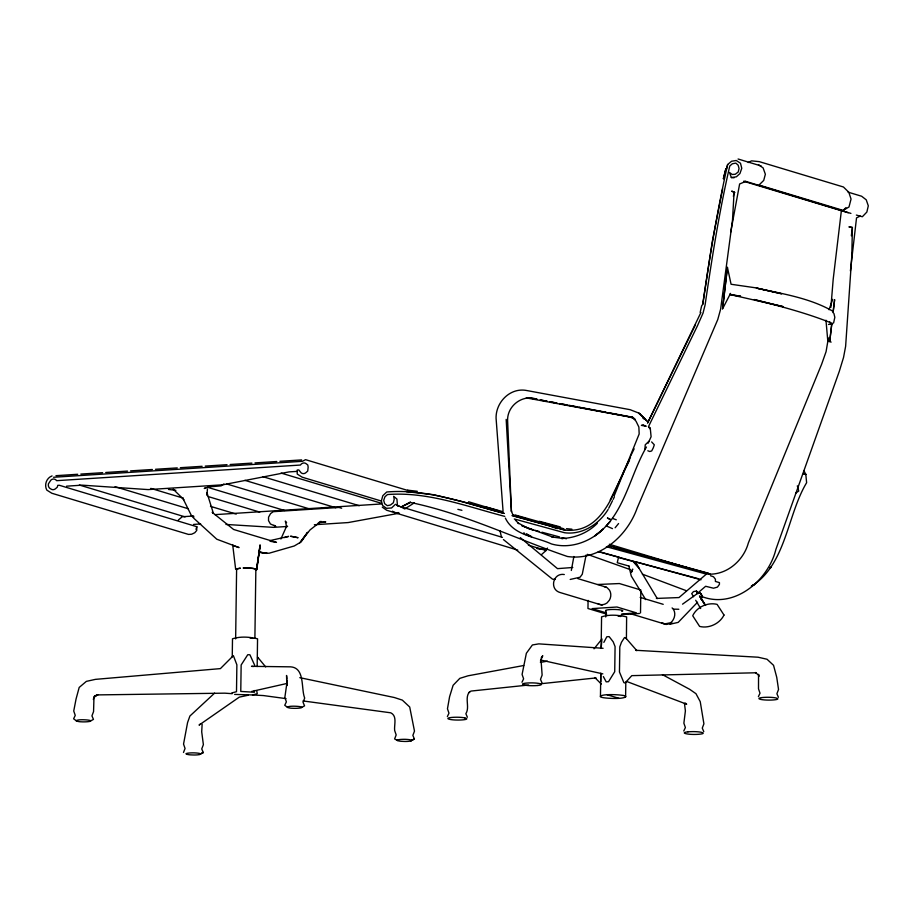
<?xml version="1.0" encoding="UTF-8"?>
<svg xmlns="http://www.w3.org/2000/svg" width="914" height="914" viewBox="0 0 914 914"><rect width="100%" height="100%" fill="white"/><g stroke="black" fill="none" stroke-linecap="round" stroke-linejoin="round"><path stroke-width="1.37" d="M600.761 681.73L600.784 673.195L600.464 696.16M232.247 656.903L232.499 638.806C240.439 636.247 249.499 636.864 257.554 638.817L257.165 666.557M235.641 638.897L236.612 569.136L240.416 568.142L236.577 568.839L236.669 569.719L236.612 569.136M254.892 638.006L255.851 569.673A10.157 1.52 0.8 0 0 250.996 568.211L243.147 567.971L252.184 568.279A9.803 1.462 0.8 0 1 256.228 569.502L255.497 569.993M254.389 690.516L254.366 692.252L240.77 691.43L241.147 664.992L247.763 654.698L249.922 654.778L254.743 665.392M256.823 691.247L257.257 693.692L252.504 694.96L234.635 694.412M588.079 600.395L587.965 608.507L606.725 614.151M605.696 616.961L605.788 610.461M625.599 696.914L625.804 682.05M626.41 638.84L626.627 616.881C618.572 615.076 609.512 614.219 601.572 616.859L601.138 648.06L601.96 639.012L594.031 648.814M640.508 612.963L640.828 589.998L619.384 583.543L597.756 584.492M381.504 501.078L302.214 477.199L297.21 474.058L297.244 470.013L298.798 469.91L301.094 472.789A4.513 3.953 -73.2 0 0 306.144 472.469L307.721 471.064L308.155 467.145L307.801 464.998L306.27 463.798A4.513 3.953 -73.2 0 0 301.209 464.129L300.42 465.043L56.645 480.673L55.88 479.861A4.513 3.953 -73.2 0 0 50.818 480.181L48.442 483.803A4.513 3.953 -73.2 0 0 50.704 488.853A4.513 3.953 -73.2 0 0 55.754 488.533L57.331 487.128L57.742 485.368L59.296 485.265L196.807 526.692L196.738 530.44L194.773 532.736L191.643 534.233L188.524 534.427L51.824 493.252L46.82 490.11C44.009 484.946 46.454 477.896 52.064 475.92M541.008 659.36L542.128 675.092L540.494 679.376L542.013 682.884M828.381 338.089L826.073 351.662L821.64 364.218L748.326 543.019C743.311 561.504 725.065 576.585 705.402 573.843L606.37 546.709M830.906 307.31L833.191 279.318L841.451 210.037M207.455 489.013L206.907 495.205L206.941 492.612L213.419 513.405L212.676 512.731M831.866 323.088L829.763 341.082L831.866 323.122M850.408 270.955L856.532 217.863L860.291 216.058M828.141 338.42L827.821 341.208L831.146 342.099M731.269 294.776L740.58 296.17L729.76 294.742L730.56 293.383L722.586 308.795L727.43 267.356L731.074 284.265L755.421 287.784L781.619 293.794L756.381 288.081C782.156 293.771 809.153 297.781 832.414 310.977M833.157 312.074L834.619 299.643L833.02 312.737M727.43 267.356L722.586 308.795M828.141 338.591L827.821 341.208L825.97 320.22M851.345 235.812L852.385 227.483L849.152 226.935L852.385 227.483L851.814 255.737L845.621 346.349L843.542 357.454L839.292 371.37L775.883 549.451C768.274 580.687 733.759 609.615 701.118 596.259M256.811 569.536L260.102 544.87L256.468 570.005L259.953 547.269M700.158 312.428L701.621 305.916L702.775 304.248C709.515 257.428 717.296 210.643 727.647 164.509L731.577 161.23L736.25 160.498L740.489 163.252L741.768 168.29L739.94 173.534L736.398 176.79L731.337 177.545L729.463 172.472L732.16 174.46L735.267 174.266L738.226 171.981L739.049 168.473L738.135 165.137L735.827 163.115L732.32 163.777L729.76 166.028C719.192 211.797 711.903 258.468 705.094 304.956L703.015 313.171L697.382 325.944L648.449 426.701M702.775 304.248L712.28 241.593L722.62 188.787M733.405 196.407L734.079 192.283L731.657 191.117L734.89 192.523L734.079 192.283L732.491 220.228L720.632 309.138L717.753 319.569L637.149 508.093C627.118 536.461 598.99 561.127 567.445 556.5C515.165 538.666 464.849 513.782 410.535 502.494L401.155 506.996L404.776 508.961L414.396 502.791M202.131 724.288L201.708 731.828L203.376 744.659L201.743 748.943L203.262 752.462L202.348 753.033M571.319 570.473L573.878 556.512M730.709 232.122L739.632 183.954L745.687 181.475M586.114 555.004L582.264 574.266L580.059 577.214L570.21 579.453M76.582 721.009L73.623 718.804L75.245 715.388L73.737 711.012L76.068 698.959L79.187 687.442L86.362 681.376L95.422 679.365L220.411 668.614L233.367 655.624L236.875 664.832L236.498 691.704L231.733 692.961L232.202 693.68L224.81 693.166L97.398 694.903L94.439 696.171L97.958 694.651L93.971 697.348L93.559 711.583L91.937 715.868L93.457 719.387L89.743 721.432A8.432 1.257 0.8 0 1 82.751 721.877L79.998 721.752A9.117 1.36 0.8 0 1 76.148 720.598L77.29 720.232A6.067 0.903 0.8 0 1 84.282 719.786A8.455 1.268 0.8 0 1 89.024 720.221A6.535 0.983 0.8 0 1 90.486 721.077M93.342 699.473L94.131 696.537M650.265 428.198L650.083 428.872L648.62 426.987L650.265 428.198L651.099 436.732L648.186 443.176M726.207 169.73L727.647 164.509M195.996 529.343L196.807 526.692M833.579 323.03L834.825 317.318L833.899 313.411M829.032 309.743L832.677 299.335M540.448 661.062L542.756 655.669L541.168 657.931M614.219 495.754L639.172 433.967L638.875 427.067L636.053 421.251L632.042 416.83L634.076 418.452M286.813 525.756L280.895 539.009M647.546 423.239L700.901 312.519M646.438 447.049C629.449 476.08 624.342 515.645 594.774 535.844L603.377 528.932C589.85 542.093 570.028 549.28 551.45 543.944C535.89 536.735 513.679 535.661 505.362 518.101M603.846 642.382L606.816 636.772L609.147 636.624L613.18 641.788L615.076 646.575L614.722 671.71L608.518 681.695L606.188 681.844L603.377 676.611M630.477 457.617C615.236 484.534 606.131 533.993 565.058 530.12L512 515.61M447.357 716.587L448.968 713.171L447.46 708.796L449.597 696.674L453.116 685.283L459.811 678.359L468.025 675.812L523.699 665.518M521.985 682.255L523.608 678.828L522.088 674.452L526.361 653.27L532.394 644.964L538.803 643.867L603.091 648.289M683.763 730.983L685.386 727.555L683.878 723.18L685.397 710.886L684.449 703.357M758.391 696.639L760.014 693.223L758.506 688.836L758.54 674.338L759.066 676.337M610.209 499.969L629.495 460.325M613.145 499.41L614.391 496.85M647.809 422.405L695.463 324.767M630.534 456.177L634.145 448.831M608.747 508.218L612.529 500.678M701.107 599.435L702.238 596.019L700.33 593.117L698.113 593.026L682.541 604.177M541.362 554.718L546.081 550.514L547.497 548.046M469.647 691.681C464.186 697.919 470.139 706.968 465.866 713.708L467.385 717.227M608.118 509.475C599.116 524.145 582.309 535.113 564.635 532.748L514.296 518.981M618.572 523.551L615.133 527.766M301.232 540.848L307.55 532.336L301.197 541.865L294.262 545.978L268.956 553.267L258.822 552.342M299.643 542.985L310.063 529.892L321.065 521.357L318.323 522.831L325.772 521.94L321.545 522.202M805.76 474.457L803.52 473.646L805.76 474.457L803.966 470.641M178.333 520.02L182.263 516.741L193.631 516.01M610.529 521.129L606.211 525.881L612.471 528.635M758.494 164.737L763.11 167.902L765.361 174.254L763.716 180.424L758.986 185.051L843.119 210.391L845.953 207.615M395.488 504.277L391.546 507.99L386.496 508.321L382.646 505.533L381.367 500.929L382.806 495.708L386.736 491.995C427.295 488.522 465.717 503.465 504.288 513.394M214.584 693.143L189.906 716.028L187.576 722.551L183.543 744.087L185.051 748.463L183.497 752.473M697.576 602.212L678.188 622.388L670.008 624.216M705.814 574.575L678.999 597.562L656.389 598.43M697.074 593.632L705.642 586.274L713.537 588.216L717.444 587.108L719.421 584.377L719.444 582.641L715.399 581.43L715.434 579.259L713.526 576.791L710.429 575.683M597.333 523.311C587.896 532.839 574.929 538.118 561.573 538.517L562.796 538.449L551.885 536.975L553.484 537.318L521.814 525.641L527.07 527.846L517.964 522.865L518.786 523.688L515.336 520.009M200.474 723.934L199.069 725.099L239.319 697.119L248.231 695.234M469.008 692.641L470.961 691.075L528.578 685.02M223.873 483.963L221.131 485.871L209.295 486.854L204.268 488.487L206.096 487.493M795.568 493.229L798.733 491.035L797.328 485.837M413.471 739.495L414.385 738.912L412.865 735.404L414.488 731.12L409.712 707.025L402.32 700.113L394.277 697.508L299.803 677.662M843.119 210.391L848.992 206.987L851.048 199.058L848.809 192.271L843.439 186.993L759.317 161.652L751.559 160.853L748.212 162.555M200.303 754.153L203.262 752.462L199.549 754.496A6.067 0.903 0.8 0 1 192.557 754.953L189.804 754.827A9.117 1.36 0.8 0 1 185.965 753.673L187.096 753.307A8.432 1.257 0.8 0 1 194.099 752.862L196.453 752.999A6.535 0.983 0.8 0 1 200.303 754.153A8.455 1.268 0.8 0 1 199.549 754.496M301.609 707.539A6.535 0.983 0.8 0 0 300.146 706.671A8.455 1.268 0.8 0 0 295.405 706.236A6.067 0.903 0.8 0 0 288.401 706.693L287.27 707.059A9.117 1.36 0.8 0 0 291.109 708.213L293.862 708.339A8.432 1.257 0.8 0 0 300.866 707.882L304.568 705.837L303.048 702.329L304.682 698.045C300.843 688.505 305.23 667.837 290.595 666.843L251.487 666.329L253.464 666.5M411.414 740.614A6.535 0.983 0.8 0 0 407.575 739.46L405.21 739.312A8.432 1.257 0.8 0 0 398.218 739.769L397.076 740.134A9.117 1.36 0.8 0 0 400.926 741.288L403.68 741.414A6.067 0.903 0.8 0 0 408.946 741.288A8.455 1.268 0.8 0 0 411.414 740.614L414.385 738.912L410.672 740.957M752.268 585.657L754.713 584.309L751.354 586.103M401.155 506.996L410.397 501.98M751.856 585.977C786.269 564.075 787.194 514.856 806.628 482.706L805.771 474.023M648.917 441.279L645.238 444.81L644.896 449.174M672.35 623.199L666.123 624.468L663.415 623.337M284.483 537.581L288.573 536.381L269.847 540.642M251.636 691.452L287.293 683.386M540.403 662.433L547.36 661.142M399.372 513.188L348.154 522.568L314.347 524.739M828.45 324.459L832.585 323.876M398.413 512.571L395.979 512.914L392.414 511.189M572.792 567.491L557.506 568.645L520.294 537.615M541.225 683.695L596.031 677.925L594.82 677.56L601.332 684.072M530.291 398.093L537.272 399.418C523.196 393.683 507.201 405.428 507.601 420.394L511.429 511.543L506.173 419.389M55.96 475.68L77.724 474.275M80.832 474.08L102.608 472.687M105.716 472.481L127.492 471.087M130.599 470.881L152.375 469.488M155.483 469.293L177.259 467.899M180.366 467.694L202.143 466.3M205.25 466.094L227.026 464.7M230.134 464.506L251.91 463.101M255.017 462.907L276.793 461.513M279.901 461.307L301.677 459.913M53.56 477.268L302.397 461.307L305.562 459.662L410.832 491.366M66.596 486.168L82.146 485.163L148.125 489.596L222.776 484.808L288.995 471.898L297.473 471.35M214.961 514.639L381.332 503.968M193.597 524.419L200.68 523.962M287.59 526.453L273.503 527.355L225.941 524.442M564.292 574.529C552.89 572.541 549.12 589.53 560.156 592.546L602.166 605.194M621.726 614.025L636.384 612.86L616.973 607.01L592.089 608.61L606.325 612.894M621.292 614.642L639.389 613.477M527.858 397.796L526.258 397.887L629.872 417.001L635.276 419.252M673.744 609.147L678.839 609.261M252.504 694.96L263.426 695.565L286.059 698.627M731.337 177.545L734.056 177.807M566.486 528.669L571.924 529.183M168.462 489.47L175.888 490.304M407.587 490.167L417.287 491.275M555.255 579.465L552.467 579.133L503.42 539.58M406.376 491.675L433.522 494.703L463.124 501.82L503.843 513.382M303.037 700.935L390.746 712.806C397.51 716.085 393.957 724.802 394.665 730.537L396.173 734.925L394.62 738.923L397.51 740.546M270.19 541.282L276.485 542.39L233.618 529.48L212.139 512.274M250.025 637.972L252.801 638.383M258.593 551.953L267.014 553.381L258.548 552.045M731.36 294.856L783.012 306.601L754.096 299.552C779.585 306.064 805.234 312.702 829.729 322.334L831.02 323.83L829.649 321.717M547.098 401.235L540.094 399.921L547.029 401.269M556.889 403.063L549.897 401.76L556.797 403.12M559.699 403.588L566.691 404.891M569.491 405.416L576.494 406.73M579.293 407.244L605.891 412.214M608.69 412.74L631.094 416.933M559.585 403.645L633.516 417.664M644.61 418.646L643.01 418.304L645.433 419.469L638.68 413.037L630.123 409.689L526.898 390.552C510.412 387.159 495.731 402.057 496.074 418.189L503.088 511.463M485.231 506.756L502.094 511.429M540.997 660.102L602.84 673.869M457.857 509.349L461.924 510.32M608.301 545.795L612.369 546.766L608.45 545.807M598.796 551.553L619.292 557.3M598.282 551.668L701.015 579.762M515.599 515.119L557.117 526.772M613.465 547.155L708.579 573.284M539.397 521.311L560.293 526.898M528.372 528.555L532.439 529.652M535.158 530.383L539.226 531.468M541.945 532.199L559.585 536.941M562.304 537.672L566.372 538.769M635.721 561.859L698.764 578.825M628.946 566.063L617.236 562.727L618.481 557.46L635.733 562.167L638.909 568.085L633.105 561.379L638.086 566.68L657.28 598.601M504.768 516.376C466.323 506.402 427.866 491.469 387.479 494.543L384.92 496.805L383.697 500.346L384.623 503.671L387.308 505.671L390.427 505.031L393.374 502.757L394.208 499.238L393.671 496.313L396.927 499.067L397.441 505.75L502.449 537.375M710.029 573.935L613.671 547.155M513.622 515.827L565.058 530.12M738.066 159.013L761.145 165.971M848.055 192.146L861.628 196.236L866.244 199.835L868.3 205.833L866.86 212.059L862.336 216.755L856.361 215.064M743.573 181.235L848.215 212.756M559.836 527.595L563.927 528.829M512.937 514.696L526.498 518.786M468.608 501.763L497.307 510.412M552.022 526.99L557.483 528.635M609.318 544.253L687.065 567.674M528.349 545.178L546.081 550.514M281.112 473.075L381.458 503.294M263.004 476.708L359.293 505.716M577.842 578.608L606.302 587.188M640.177 597.39L663.21 604.325M341.642 508.241L339.014 507.453L273.309 511.669L270.567 513.577L268.567 517.164L268.522 520.637L270.418 523.973L275.742 526.327L273.949 525.287M244.906 480.353L335.769 507.716M226.798 483.986L309.526 508.904M630.626 613.774L664.501 623.976L670.727 622.708C675 619.178 676.566 611.877 672.11 607.901M207.341 487.219L284.642 510.503M208.221 496.576L259.759 512.091M150.799 488.373L183.337 498.176M210.46 506.345L236.235 514.102M115.061 486.694L188.295 508.755M79.335 485.026L185.108 516.89M607.17 694.766L618.904 698.296M517.77 550.125L386.691 510.252L382.269 507.156M744.921 181.121L850.923 213.408M587.314 554.33L630.386 569.651M612.529 518.409L616.287 519.803M642.393 574.163L686.437 590.741M528.315 528.315L533.319 530.2M626.776 681.501L686.677 704.203L685.34 703.06M647.809 450.762L649.74 451.505L651.693 450.945L653.293 447.814L654.31 444.798L651.636 441.93M531.537 536.758L524.453 533.993L523.928 532.668M233.15 545.589L239.068 547.577L216.778 539.214L194.179 518.615L191.437 515.61L182.743 498.039M193.917 516.958L191.437 515.61M661.793 622.845L663.598 623.599M396.642 504.859L398.972 506.036M531.457 536.564L526.441 533.97L530.006 536.084M662.433 674.658L689.659 689.305L695.977 693.692L700.238 701.666L703.906 723.819L702.272 728.104L703.791 731.611M287.704 707.47L284.745 705.265L286.368 701.849L284.848 697.462L287.304 680.222L286.813 685.591L286.55 675.469L286.916 678.622M396.63 504.962L398.927 506.322M173.18 489.173L183.92 499.707M265.654 666.889L257.599 657.097L257.748 659.028M286.608 522.705L285.328 521.06L286.642 526.955M758.574 675.218L755.524 672.521L756.335 672.773L631.803 675.64L625.096 682.998L623.885 682.632L619.452 671.996L619.806 646.861L621.451 642.291L624.513 637.561L625.724 637.926L636.818 650.642L635.607 650.277L758.072 657.212L767.029 659.245L773.552 665.323L776.74 677.32L778.534 689.476L776.9 693.76L778.431 697.279M699.496 595.837L705.585 605.399M700.044 596.888L705.06 605.068M645.718 599.618L631.277 576.048L628.855 565.88M698.262 593.62L696.457 591.05L693.475 591.587L691.727 593.654L693.555 596.716M700.341 597.082L705.185 605.148M695.691 600.258L700.661 608.53M511.394 510.812L513.302 516.182M499.935 530.588L501.443 536.952M232.659 544.561L235.652 569.262M606.039 610.963A8.512 1.268 0.8 0 1 615.156 609.478A8.512 1.268 0.8 0 1 621.749 611.432M618.138 616.162A8.512 1.268 0.8 0 1 620.72 616.516M597.687 603.537A10.157 8.9 -73.2 0 0 607.022 602.943L609.387 600.19A9.06 7.94 -73.2 0 0 609.535 590.227L607.239 587.782A10.157 8.9 -73.2 0 0 604.143 586.674M725.876 168.747L723.385 178.71L725.876 168.747M631.894 570.884L631.483 572.21L632.694 569.102L631.894 570.884M723.991 615.031C719.855 623.599 708.921 628.843 699.61 626.41L692.721 615.762C696.685 606.999 707.87 602.006 717.102 604.383L723.991 615.031M771.279 567.377L770.022 567.583L771.279 567.377M643.182 425.056L641.399 425.376L646.187 426.255L643.182 425.056M545.532 549.474L536.701 548.4L545.532 549.474M294.388 536.872L290.515 536.255L298.09 537.729L294.388 536.872M610.461 519.529L607.479 518.044L610.461 519.529M639.686 413.779L638.68 413.037L647.066 421.114L639.686 413.779M700.947 593.871L700.33 593.117L702.466 596.808L700.947 593.871M697.976 593.437L696.457 591.05L697.896 593.392M623.097 695.44A15.389 2.296 0.8 0 0 609.501 694.617A11.059 1.657 0.8 0 0 601.96 695.474A15.389 2.296 0.8 0 0 600.544 696.891A11.059 1.657 0.8 0 0 606.942 698.102A15.389 2.296 0.8 0 0 616.562 698.445A11.059 1.657 0.8 0 0 621.234 698.147A15.389 2.296 0.8 0 0 625.519 696.171A11.059 1.657 0.8 0 0 623.097 695.44M464.7 717.878A8.809 1.314 0.8 0 0 454.658 717.261A10.157 1.52 0.8 0 0 449.037 717.844A8.809 1.314 0.8 0 0 448.374 718.918A10.157 1.52 0.8 0 0 452.773 719.821A8.809 1.314 0.8 0 0 460.039 720.015A10.157 1.52 0.8 0 0 463.147 719.821A8.809 1.314 0.8 0 0 466.768 718.918A10.157 1.52 0.8 0 0 464.7 717.878M537.775 685.477A8.809 1.314 0.8 0 0 540.951 684.026A10.157 1.52 0.8 0 0 536.541 683.124A8.809 1.314 0.8 0 0 529.286 682.918A10.157 1.52 0.8 0 0 523.665 683.501A8.809 1.314 0.8 0 0 523.002 684.586A10.157 1.52 0.8 0 0 524.625 685.066A8.809 1.314 0.8 0 0 530.954 685.694A10.157 1.52 0.8 0 0 537.775 685.477M761.031 699.461A8.809 1.314 0.8 0 0 771.073 700.067A10.157 1.52 0.8 0 0 776.694 699.484A8.809 1.314 0.8 0 0 777.357 698.41A10.157 1.52 0.8 0 0 772.958 697.508A8.809 1.314 0.8 0 0 765.692 697.313A10.157 1.52 0.8 0 0 762.584 697.508A8.809 1.314 0.8 0 0 758.963 698.41A10.157 1.52 0.8 0 0 761.031 699.461M687.956 731.851A8.809 1.314 0.8 0 0 684.78 733.314A10.157 1.52 0.8 0 0 689.19 734.205A8.809 1.314 0.8 0 0 696.445 734.41A10.157 1.52 0.8 0 0 702.066 733.828A8.809 1.314 0.8 0 0 702.729 732.754A10.157 1.52 0.8 0 0 701.118 732.263A8.809 1.314 0.8 0 0 694.777 731.634A10.157 1.52 0.8 0 0 687.956 731.851"/></g></svg>
